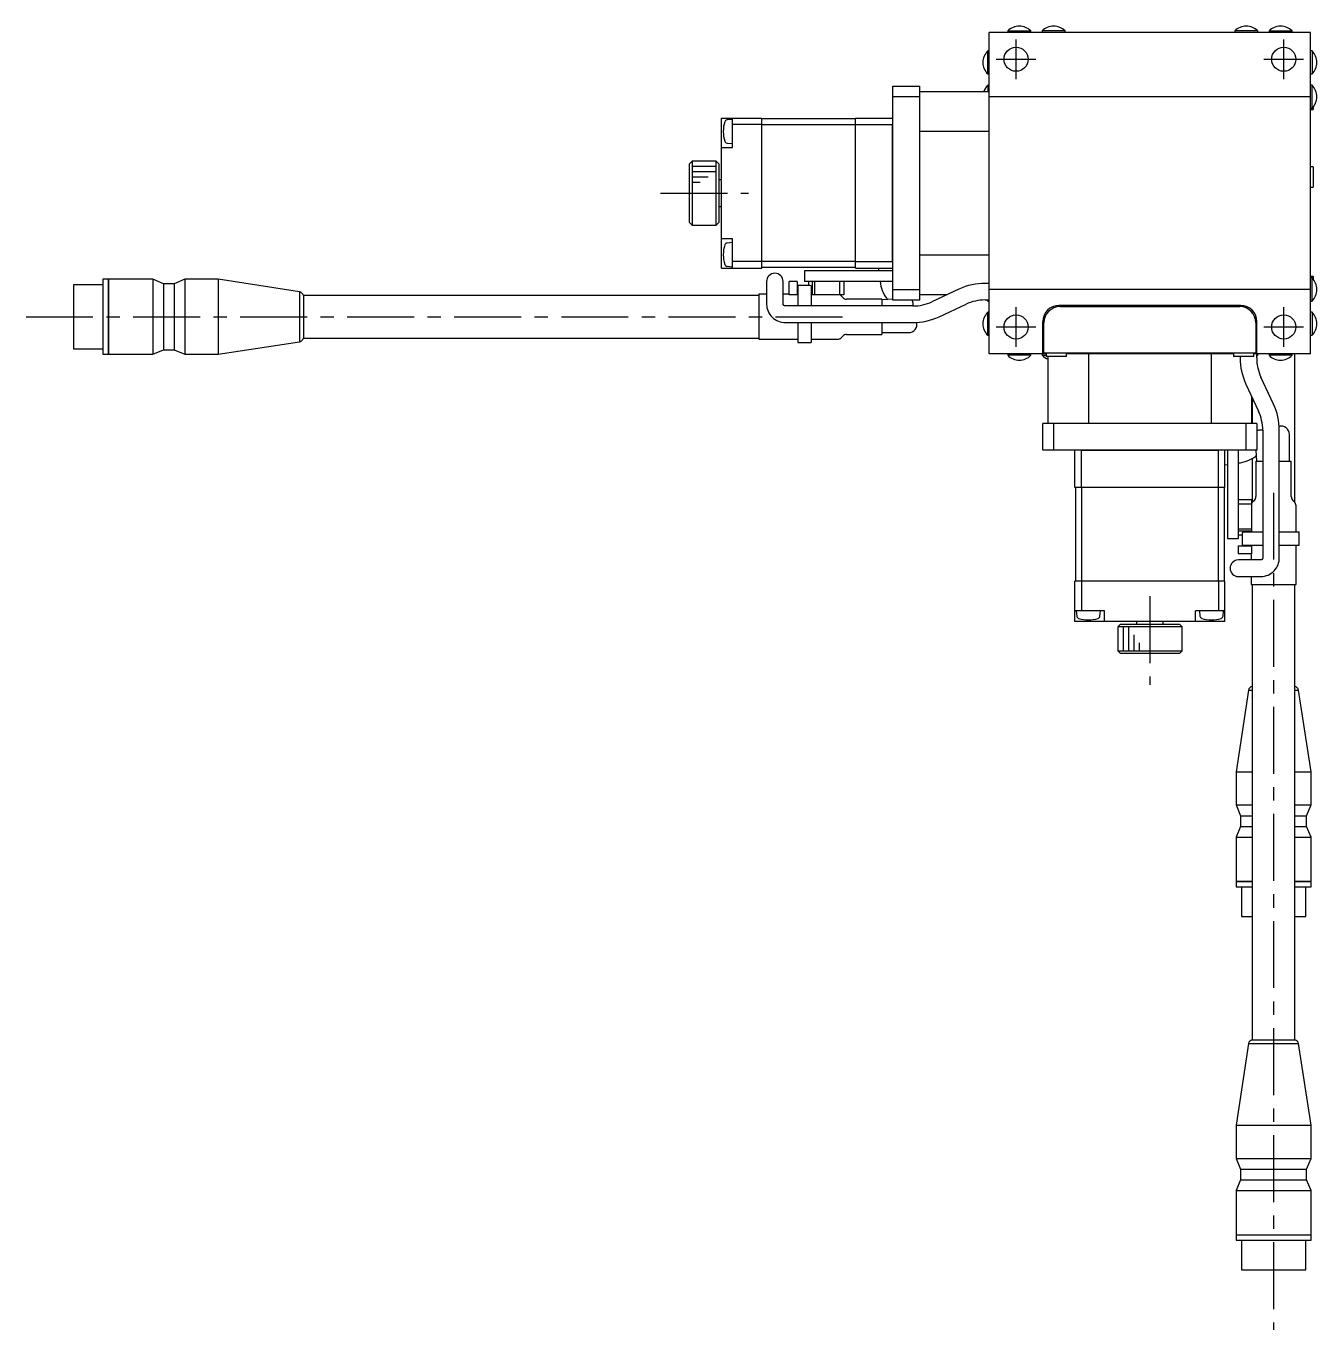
# Model space of a CAD drawing. Extents: x -597 to 414, y 17 to 745.
# Drawn here: x -351.3 to -110.2, y 23.7 to 267.3 of the extents above; entities that cross this region are included whole.
import ezdxf

# ---------------------------------------------------------------- set-up
doc = ezdxf.new("R2010")
doc.units = 0
doc.header["$LTSCALE"] = 10
doc.linetypes.add('CENTER', pattern=[2, 1.25, -0.25, 0.25, -0.25])
doc.layers.add('1', color=7, linetype='CONTINUOUS')

msp = doc.modelspace()

# ---------------------------------------------------------------- linework, layer by layer
at = {"layer": '1', "color": 7, "linetype": 'CONTINUOUS'}
for p, q in [((-111.368185, 266.064771), (-171.368185, 266.064771)), ((-171.368185, 206.064771), (-171.368185, 266.064771)), ((-167.918185, 266.357019), (-163.618185, 266.357019)), ((-167.918185, 266.357019), (-167.918185, 266.064771)), ((-163.618185, 266.064771), (-163.618185, 266.357019)), ((-157.218185, 266.357019), (-161.518185, 266.357019)), ((-161.518185, 266.357019), (-161.518185, 266.064771)), ((-157.218185, 266.064771), (-157.218185, 266.357019)), ((-121.218185, 266.357019), (-125.518185, 266.357019)), ((-125.518185, 266.357019), (-125.518185, 266.064771)), ((-121.218185, 266.064771), (-121.218185, 266.357019)), ((-119.118185, 266.357019), (-114.818185, 266.357019)), ((-119.118185, 266.357019), (-119.118185, 266.064771)), ((-114.818185, 266.064771), (-114.818185, 266.357019)), ((-111.368185, 206.064771), (-111.368185, 266.064771)), ((-171.660432, 258.314771), (-171.660432, 262.614771)), ((-171.368185, 262.614771), (-171.660432, 262.614771)), ((-111.075937, 262.614771), (-111.368185, 262.614771)), ((-111.075937, 262.614771), (-111.075937, 258.314771)), ((-171.660432, 258.314771), (-171.368185, 258.314771)), ((-111.368185, 258.314771), (-111.075937, 258.314771)), ((-189.368185, 256.064771), (-184.368185, 256.064771)), ((-189.368185, 216.064771), (-189.368185, 256.064771)), ((-184.368185, 216.064771), (-184.368185, 256.064771)), ((-171.660432, 256.214771), (-171.660432, 255.064771)), ((-171.368185, 256.214771), (-171.660432, 256.214771)), ((-111.075937, 256.214771), (-111.368185, 256.214771)), ((-111.075937, 251.914771), (-111.075937, 256.214771)), ((-184.368185, 254.064771), (-189.368185, 254.064771)), ((-184.368185, 255.064771), (-171.368185, 255.064771)), ((-111.368185, 254.064771), (-171.368185, 254.064771)), ((-111.368185, 251.914771), (-111.075937, 251.914771)), ((-111.368185, 251.664771), (-110.868185, 251.664771)), ((-110.868185, 252.138635), (-110.868185, 251.664771)), ((-221.368185, 222.064771), (-221.368185, 250.064771)), ((-221.368185, 250.064771), (-213.868185, 250.064771)), ((-219.368185, 249.814771), (-220.353464, 249.72857)), ((-219.368185, 244.564771), (-219.368185, 250.064771)), ((-213.868185, 248.864771), (-219.368185, 248.864771)), ((-213.868185, 222.064771), (-213.868185, 250.064771)), ((-196.368185, 249.964771), (-213.868185, 249.964771)), ((-196.368185, 248.82335), (-213.868185, 248.82335)), ((-196.368185, 250.064771), (-189.368185, 250.064771)), ((-196.368185, 222.064771), (-196.368185, 250.064771)), ((-196.368185, 248.864771), (-189.468185, 248.864771)), ((-189.468185, 248.864771), (-189.368185, 248.964771)), ((-189.468185, 223.264771), (-189.468185, 248.864771)), ((-171.368185, 247.564771), (-184.368185, 247.564771)), ((-221.368185, 244.564771), (-219.368185, 244.564771)), ((-220.353464, 245.400972), (-219.368185, 245.314771)), ((-226.868185, 242.064771), (-227.368185, 241.564771)), ((-227.368185, 230.564771), (-227.368185, 241.564771)), ((-226.868185, 242.064771), (-226.868185, 230.064771)), ((-222.368185, 242.064771), (-226.868185, 242.064771)), ((-222.368185, 230.064771), (-222.368185, 242.064771)), ((-221.868185, 241.564771), (-222.368185, 242.064771)), ((-221.868185, 241.564771), (-221.868185, 230.564771)), ((-110.868185, 240.964771), (-111.368185, 240.964771)), ((-110.868185, 240.964771), (-110.868185, 237.164771)), ((-221.368185, 238.564771), (-221.868185, 238.564771)), ((-111.368185, 237.164771), (-110.868185, 237.164771)), ((-221.868185, 233.564771), (-221.368185, 233.564771)), ((-227.368185, 230.564771), (-226.868185, 230.064771)), ((-226.868185, 230.064771), (-222.368185, 230.064771)), ((-222.368185, 230.064771), (-221.868185, 230.564771)), ((-221.368185, 227.564771), (-219.368185, 227.564771)), ((-219.368185, 226.814771), (-220.353464, 226.72857)), ((-219.368185, 222.064771), (-219.368185, 227.564771)), ((-184.368185, 224.564771), (-171.368185, 224.564771)), ((-221.368185, 222.064771), (-213.868185, 222.064771)), ((-220.353464, 222.400972), (-219.368185, 222.314771)), ((-213.868185, 223.264771), (-219.368185, 223.264771)), ((-196.368185, 223.306193), (-213.868185, 223.306193)), ((-196.368185, 222.164771), (-213.868185, 222.164771)), ((-196.368185, 223.264771), (-189.468185, 223.264771)), ((-196.368185, 222.064771), (-189.368185, 222.064771)), ((-192.098975, 222.064706), (-192.049185, 221.564577)), ((-189.368185, 223.164771), (-189.468185, 223.264771)), ((-336.953972, 219.96477), (-336.953972, 205.964772)), ((-335.95397, 219.96477), (-336.953972, 219.96477)), ((-335.95397, 219.96477), (-335.95397, 205.964772)), ((-335.90397, 219.96477), (-335.95397, 219.91477)), ((-335.90397, 219.96477), (-335.90397, 205.964772)), ((-327.64697, 219.96477), (-335.90397, 219.96477)), ((-327.64697, 219.96477), (-327.64697, 205.964772)), ((-325.64697, 219.114771), (-327.64697, 219.96477)), ((-321.64697, 219.96477), (-323.64697, 219.114771)), ((-321.64697, 219.96477), (-321.64697, 205.964772)), ((-315.453971, 219.96477), (-321.64697, 219.96477)), ((-315.453971, 219.96477), (-315.453971, 205.964772)), ((-300.219988, 217.649097), (-315.453971, 219.96477)), ((-212.981262, 219.546591), (-212.981262, 215.317974)), ((-209.881262, 215.317974), (-209.881262, 219.546591)), ((-208.768185, 217.064771), (-208.768185, 219.564771)), ((-207.268185, 219.564771), (-208.768185, 219.564771)), ((-207.268185, 219.564771), (-207.268185, 217.064771)), ((-205.868185, 221.564771), (-205.868185, 219.564771)), ((-189.368185, 221.564771), (-205.868185, 221.564771)), ((-189.368185, 219.564771), (-205.868185, 219.564771)), ((-205.168185, 219.564771), (-205.168185, 218.834771)), ((-204.468185, 219.564771), (-204.468185, 217.064771)), ((-204.052863, 219.564771), (-204.052863, 217.064771)), ((-199.38543, 219.564771), (-199.38543, 217.064771)), ((-198.568185, 219.564771), (-198.568185, 217.064771)), ((-171.368185, 219.214771), (-172.151238, 219.214771)), ((-110.868185, 220.464771), (-111.368185, 220.464771)), ((-111.075937, 220.214771), (-111.368185, 220.214771)), ((-111.075937, 215.914771), (-111.075937, 220.214771)), ((-110.868185, 220.464771), (-110.868185, 219.990907)), ((-342.453973, 218.964769), (-342.453973, 206.964773)), ((-336.953972, 218.964769), (-342.453973, 218.964769)), ((-325.64697, 219.114771), (-325.64697, 206.814771)), ((-323.64697, 219.114771), (-325.64697, 219.114771)), ((-323.64697, 219.114771), (-323.64697, 206.814771)), ((-300.219988, 217.649097), (-300.219988, 208.280446)), ((-299.496315, 216.964771), (-299.496315, 208.964771)), ((-214.453971, 216.964771), (-299.496315, 216.964771)), ((-214.453971, 217.164771), (-214.453971, 208.764771)), ((-212.981262, 217.164771), (-214.453971, 217.164771)), ((-208.768185, 217.164771), (-209.881262, 217.164771)), ((-207.118185, 217.064771), (-208.768185, 217.064771)), ((-207.268185, 218.334771), (-207.118185, 218.334771)), ((-207.118185, 217.134771), (-207.268185, 217.134771)), ((-204.923309, 218.834771), (-207.118185, 218.834771)), ((-207.118185, 218.834771), (-207.118185, 214.988589)), ((-204.618185, 218.719496), (-204.923309, 218.834771)), ((-204.618185, 218.719496), (-204.618185, 214.988589)), ((-204.468185, 217.134771), (-204.618185, 217.134771)), ((-198.568185, 217.064771), (-204.618185, 217.064771)), ((-198.746864, 216.557664), (-199.061078, 216.871878)), ((-189.368185, 218.064771), (-184.368185, 218.064771)), ((-179.322501, 217.064771), (-184.368185, 217.064771)), ((-177.032479, 218.132626), (-182.077085, 215.780288)), ((-111.368185, 218.064771), (-171.368185, 218.064771)), ((-209.879854, 215.293306), (-209.881262, 215.317974)), ((-209.875724, 215.269074), (-209.879854, 215.293306)), ((-209.869838, 215.247792), (-209.875724, 215.269074)), ((-209.862678, 215.228561), (-209.869838, 215.247792)), ((-209.854499, 215.210847), (-209.862678, 215.228561)), ((-209.845457, 215.194329), (-209.854499, 215.210847)), ((-209.835656, 215.178803), (-209.845457, 215.194329)), ((-209.825176, 215.164139), (-209.835656, 215.178803)), ((-209.814081, 215.150248), (-209.825176, 215.164139)), ((-209.802425, 215.137067), (-209.814081, 215.150248)), ((-209.790251, 215.124551), (-209.802425, 215.137067)), ((-209.777602, 215.112668), (-209.790251, 215.124551)), ((-209.764513, 215.101391), (-209.777602, 215.112668)), ((-209.751016, 215.090702), (-209.764513, 215.101391)), ((-209.737142, 215.080585), (-209.751016, 215.090702)), ((-209.722918, 215.071028), (-209.737142, 215.080585)), ((-209.708369, 215.06202), (-209.722918, 215.071028)), ((-209.693519, 215.053553), (-209.708369, 215.06202)), ((-209.678391, 215.045622), (-209.693519, 215.053553)), ((-209.663005, 215.038219), (-209.678391, 215.045622)), ((-209.647381, 215.03134), (-209.663005, 215.038219)), ((-209.631539, 215.024981), (-209.647381, 215.03134)), ((-209.615495, 215.01914), (-209.631539, 215.024981)), ((-209.599268, 215.013813), (-209.615495, 215.01914)), ((-209.582874, 215.008999), (-209.599268, 215.013813)), ((-209.56633, 215.004695), (-209.582874, 215.008999)), ((-209.549651, 215.000901), (-209.56633, 215.004695)), ((-209.532852, 214.997616), (-209.549651, 215.000901)), ((-209.515949, 214.994839), (-209.532852, 214.997616)), ((-209.498956, 214.992571), (-209.515949, 214.994839)), ((-209.481887, 214.990811), (-209.498956, 214.992571)), ((-209.464758, 214.98956), (-209.481887, 214.990811)), ((-209.447582, 214.988819), (-209.464758, 214.98956)), ((-209.431262, 214.988589), (-209.447582, 214.988819)), ((-185.648209, 214.988589), (-209.431262, 214.988589)), ((-191.453971, 216.264771), (-198.039757, 216.264771)), ((-191.453971, 216.264771), (-191.453971, 214.988589)), ((-189.367416, 216.283181), (-191.453905, 216.14828)), ((-190.51771, 216.343909), (-190.495706, 216.324086)), ((-190.495706, 216.324086), (-190.351632, 216.196266)), ((-184.368185, 216.064771), (-189.368185, 216.064771)), ((-185.731656, 215.988536), (-185.763923, 216.064912)), ((-185.701263, 215.905079), (-185.731656, 215.988536)), ((-185.67516, 215.819679), (-185.701263, 215.905079)), ((-185.653514, 215.732561), (-185.67516, 215.819679)), ((-185.658941, 214.987846), (-185.655387, 215.003257)), ((-185.655387, 215.003257), (-185.637334, 215.09508)), ((-185.636473, 215.643958), (-185.653514, 215.732561)), ((-185.637334, 215.09508), (-185.624483, 215.187289)), ((-185.624172, 215.554108), (-185.636473, 215.643958)), ((-185.624483, 215.187289), (-185.616803, 215.279578)), ((-185.616727, 215.463257), (-185.624172, 215.554108)), ((-185.616803, 215.279578), (-185.614241, 215.371659)), ((-185.614241, 215.371659), (-185.616727, 215.463257)), ((-180.766968, 212.970734), (-175.722362, 215.323072)), ((-172.151238, 216.114771), (-171.368185, 216.114771)), ((-171.660432, 216.114771), (-171.660432, 215.914771)), ((-171.660432, 215.914771), (-171.368185, 215.914771)), ((-124.368185, 215.064771), (-158.368185, 215.064771)), ((-158.168185, 214.864771), (-124.568185, 214.864771)), ((-111.368185, 215.914771), (-111.075937, 215.914771)), ((-209.431262, 211.888589), (-185.648209, 211.888589)), ((-207.118185, 211.888589), (-207.118185, 208.164771)), ((-204.618185, 211.888589), (-204.618185, 208.164771)), ((-191.453971, 211.888589), (-191.453971, 209.664771)), ((-171.660432, 209.514771), (-171.660432, 213.814771)), ((-171.368185, 213.814771), (-171.660432, 213.814771)), ((-161.368185, 206.064771), (-161.368185, 212.064771)), ((-161.168185, 206.164771), (-161.168185, 211.864771)), ((-121.568185, 211.864771), (-121.568185, 206.164771)), ((-121.368185, 206.064771), (-121.368185, 212.064771)), ((-111.075937, 213.814771), (-111.368185, 213.814771)), ((-111.075937, 213.814771), (-111.075937, 209.514771)), ((-198.039757, 209.664771), (-191.453971, 209.664771)), ((-191.453971, 210.009203), (-186.431262, 210.009203)), ((-171.660432, 209.514771), (-171.368185, 209.514771)), ((-111.368185, 209.514771), (-111.075937, 209.514771)), ((-315.453971, 205.964772), (-300.219988, 208.280446)), ((-299.496315, 208.964771), (-214.453971, 208.964771)), ((-214.453971, 208.764771), (-207.118185, 208.764771)), ((-207.118185, 208.164771), (-204.618185, 208.164771)), ((-204.618185, 208.764771), (-199.768185, 208.764771)), ((-199.061078, 209.057664), (-198.746864, 209.371878)), ((-342.453973, 206.964773), (-336.953972, 206.964773)), ((-336.953972, 205.964772), (-335.95397, 205.964772)), ((-335.95397, 206.014772), (-335.90397, 205.964772)), ((-335.90397, 205.964772), (-327.64697, 205.964772)), ((-327.64697, 205.964772), (-325.64697, 206.814771)), ((-325.64697, 206.814771), (-323.64697, 206.814771)), ((-323.64697, 206.814771), (-321.64697, 205.964772)), ((-321.64697, 205.964772), (-315.453971, 205.964772)), ((-160.768185, 206.064771), (-171.368185, 206.064771)), ((-167.918185, 206.064771), (-167.918185, 205.772524)), ((-163.618185, 205.772524), (-167.918185, 205.772524)), ((-163.618185, 205.772524), (-163.618185, 206.064771)), ((-161.518185, 206.064771), (-161.518185, 205.772524)), ((-161.518185, 205.772524), (-160.768185, 205.772524)), ((-161.368185, 206.664771), (-161.168185, 206.664771)), ((-121.568185, 206.164771), (-161.168185, 206.164771)), ((-160.768185, 206.164771), (-160.768185, 205.564771)), ((-156.968185, 205.564771), (-160.768185, 205.564771)), ((-160.368185, 193.064771), (-160.368185, 205.564771)), ((-156.968185, 205.564771), (-156.968185, 206.164771)), ((-125.768185, 206.064771), (-156.968185, 206.064771)), ((-152.868185, 206.064771), (-152.868185, 193.064771)), ((-146.868185, 206.064771), (-146.868185, 206.164771)), ((-135.868185, 206.064771), (-135.868185, 206.164771)), ((-129.868185, 193.064771), (-129.868185, 206.064771)), ((-125.768185, 206.164771), (-125.768185, 205.564771)), ((-121.968185, 205.564771), (-125.768185, 205.564771)), ((-124.518185, 205.564771), (-124.518185, 205.281718)), ((-121.968185, 205.564771), (-121.968185, 206.164771)), ((-111.368185, 206.064771), (-121.968185, 206.064771)), ((-121.568185, 206.664771), (-121.368185, 206.664771)), ((-121.418185, 205.281718), (-121.418185, 206.064771)), ((-121.418185, 205.772524), (-121.218185, 205.772524)), ((-121.218185, 205.772524), (-121.218185, 206.064771)), ((-119.118185, 206.064771), (-119.118185, 205.772524)), ((-114.818185, 205.772524), (-119.118185, 205.772524)), ((-114.818185, 205.772524), (-114.818185, 206.064771)), ((-114.268185, 178.264772), (-114.268185, 206.064771)), ((-123.43604, 200.400477), (-121.083701, 195.355871)), ((-118.274147, 196.665988), (-120.626485, 201.710594)), ((-122.368185, 198.110455), (-122.368185, 193.064771)), ((-122.268185, 197.896005), (-122.268185, 193.064771)), ((-161.368185, 188.064771), (-161.368185, 193.064771)), ((-121.368185, 193.064771), (-161.368185, 193.064771)), ((-159.368185, 193.064771), (-159.368185, 188.064771)), ((-123.368185, 188.064771), (-123.368185, 193.064771)), ((-121.368185, 193.064771), (-121.368185, 188.064771)), ((-121.291949, 191.7013), (-121.368325, 191.669033)), ((-121.208492, 191.731693), (-121.291949, 191.7013)), ((-121.123093, 191.757796), (-121.208492, 191.731693)), ((-121.035975, 191.779442), (-121.123093, 191.757796)), ((-120.947371, 191.796483), (-121.035975, 191.779442)), ((-120.857521, 191.808784), (-120.947371, 191.796483)), ((-120.76667, 191.816229), (-120.857521, 191.808784)), ((-120.675073, 191.818715), (-120.76667, 191.816229)), ((-120.582992, 191.816153), (-120.675073, 191.818715)), ((-120.490702, 191.808473), (-120.582992, 191.816153)), ((-120.398493, 191.795622), (-120.490702, 191.808473)), ((-120.306671, 191.777569), (-120.398493, 191.795622)), ((-120.291768, 191.774135), (-120.306671, 191.777569)), ((-120.292002, 191.784747), (-120.292002, 168.001693)), ((-117.192002, 168.001693), (-117.192002, 191.784747)), ((-115.312617, 185.978985), (-115.312617, 191.001693)), ((-121.368185, 188.064771), (-161.368185, 188.064771)), ((-155.368185, 181.064771), (-155.368185, 188.064771)), ((-154.168185, 187.964771), (-154.268185, 188.064771)), ((-154.168185, 181.064771), (-154.168185, 187.964771)), ((-128.568185, 187.964771), (-154.168185, 187.964771)), ((-128.468185, 188.064771), (-128.568185, 187.964771)), ((-128.568185, 181.064771), (-128.568185, 187.964771)), ((-127.368185, 181.064771), (-127.368185, 188.064771)), ((-126.868185, 188.064771), (-126.868185, 171.564771)), ((-124.868185, 188.064771), (-124.868185, 171.564771)), ((-121.586594, 188.06554), (-121.451694, 185.979051)), ((-127.368119, 185.333981), (-126.86799, 185.383771)), ((-122.268185, 186.441763), (-122.268185, 178.264771)), ((-121.647322, 186.915246), (-121.627499, 186.93725)), ((-121.627499, 186.93725), (-121.499679, 187.081324)), ((-121.568185, 185.978985), (-120.292002, 185.978985)), ((-121.568185, 185.978985), (-121.568185, 179.393198)), ((-117.192002, 185.978985), (-114.968185, 185.978985)), ((-114.968185, 179.393198), (-114.968185, 185.978985)), ((-127.368185, 181.064771), (-155.368185, 181.064771)), ((-155.268185, 181.064771), (-155.268185, 163.564771)), ((-154.126763, 181.064771), (-154.126763, 163.564771)), ((-128.609606, 181.064771), (-128.609606, 163.564771)), ((-127.468185, 181.064771), (-127.468185, 163.564771)), ((-124.868185, 178.864771), (-122.368185, 178.864771)), ((-124.868185, 178.047526), (-122.368185, 178.047526)), ((-122.368185, 178.864771), (-122.368185, 172.814771)), ((-121.861078, 178.686092), (-122.175291, 178.371878)), ((-114.361078, 178.371878), (-114.675291, 178.686092)), ((-114.068185, 172.814771), (-114.068185, 177.664771)), ((-124.868185, 173.380093), (-122.368185, 173.380093)), ((-124.868185, 172.964771), (-122.368185, 172.964771)), ((-122.438185, 172.964771), (-122.438185, 172.814771)), ((-126.868185, 171.564771), (-124.868185, 171.564771)), ((-124.868185, 172.264771), (-124.138185, 172.264771)), ((-124.022909, 172.814771), (-124.138185, 172.509647)), ((-124.138185, 172.509647), (-124.138185, 170.314771)), ((-124.022909, 172.814771), (-120.292002, 172.814771)), ((-117.192002, 172.814771), (-113.468185, 172.814771)), ((-113.468185, 170.314771), (-113.468185, 172.814771)), ((-124.868185, 170.164771), (-122.368185, 170.164771)), ((-124.868185, 170.164771), (-124.868185, 168.664771)), ((-122.368185, 168.664771), (-124.868185, 168.664771)), ((-124.138185, 170.314771), (-120.292002, 170.314771)), ((-123.638185, 170.164771), (-123.638185, 170.314771)), ((-122.468185, 168.664771), (-122.468185, 167.551693)), ((-122.438185, 170.314771), (-122.438185, 170.164771)), ((-122.368185, 170.314771), (-122.368185, 168.664771)), ((-117.192002, 170.314771), (-113.468185, 170.314771)), ((-114.068185, 162.978985), (-114.068185, 170.314771)), ((-120.621387, 167.551693), (-124.850004, 167.551693)), ((-120.596719, 167.553102), (-120.621387, 167.551693)), ((-120.572487, 167.557232), (-120.596719, 167.553102)), ((-120.551205, 167.563118), (-120.572487, 167.557232)), ((-120.531974, 167.570278), (-120.551205, 167.563118)), ((-120.514261, 167.578456), (-120.531974, 167.570278)), ((-120.497742, 167.587499), (-120.514261, 167.578456)), ((-120.482216, 167.5973), (-120.497742, 167.587499)), ((-120.467552, 167.60778), (-120.482216, 167.5973)), ((-120.453661, 167.618874), (-120.467552, 167.60778)), ((-120.44048, 167.630531), (-120.453661, 167.618874)), ((-120.427964, 167.642704), (-120.44048, 167.630531)), ((-120.416081, 167.655354), (-120.427964, 167.642704)), ((-120.404805, 167.668443), (-120.416081, 167.655354)), ((-120.394116, 167.68194), (-120.404805, 167.668443)), ((-120.383999, 167.695814), (-120.394116, 167.68194)), ((-120.374441, 167.710038), (-120.383999, 167.695814)), ((-120.365433, 167.724587), (-120.374441, 167.710038)), ((-120.356967, 167.739437), (-120.365433, 167.724587)), ((-120.349035, 167.754565), (-120.356967, 167.739437)), ((-120.341632, 167.769951), (-120.349035, 167.754565)), ((-120.334753, 167.785575), (-120.341632, 167.769951)), ((-120.328395, 167.801417), (-120.334753, 167.785575)), ((-120.322553, 167.817461), (-120.328395, 167.801417)), ((-120.317226, 167.833688), (-120.322553, 167.817461)), ((-120.312412, 167.850082), (-120.317226, 167.833688)), ((-120.308108, 167.866626), (-120.312412, 167.850082)), ((-120.304314, 167.883305), (-120.308108, 167.866626)), ((-120.301029, 167.900104), (-120.304314, 167.883305)), ((-120.298252, 167.917007), (-120.301029, 167.900104)), ((-120.295984, 167.934), (-120.298252, 167.917007)), ((-120.294224, 167.951069), (-120.295984, 167.934)), ((-120.292973, 167.968198), (-120.294224, 167.951069)), ((-120.292232, 167.985374), (-120.292973, 167.968198)), ((-120.292002, 168.001693), (-120.292232, 167.985374)), ((-155.368185, 156.064771), (-155.368185, 163.564771)), ((-127.368185, 163.564771), (-155.368185, 163.564771)), ((-154.168185, 163.564771), (-154.168185, 158.064771)), ((-128.568185, 163.564771), (-128.568185, 158.064771)), ((-127.368185, 156.064771), (-127.368185, 163.564771)), ((-124.850004, 164.451693), (-120.621387, 164.451693)), ((-122.468185, 164.451693), (-122.468185, 162.978985)), ((-122.468185, 162.978985), (-114.068185, 162.978985)), ((-122.268185, 162.978985), (-122.268185, 77.936641)), ((-114.268185, 77.936641), (-114.268185, 162.978985)), ((-149.868185, 158.064771), (-155.368185, 158.064771)), ((-127.368185, 156.064771), (-155.368185, 156.064771)), ((-155.118185, 158.064771), (-155.031984, 157.079492)), ((-150.704385, 157.079492), (-150.618185, 158.064771)), ((-149.868185, 156.064771), (-149.868185, 158.064771)), ((-143.868185, 156.064771), (-143.868185, 155.564771)), ((-138.868185, 155.564771), (-138.868185, 156.064771)), ((-132.868185, 156.064771), (-132.868185, 158.064771)), ((-127.368185, 158.064771), (-132.868185, 158.064771)), ((-132.118185, 158.064771), (-132.031984, 157.079492)), ((-127.704385, 157.079492), (-127.618185, 158.064771)), ((-146.868185, 155.564771), (-147.368185, 155.064771)), ((-135.368185, 155.064771), (-147.368185, 155.064771)), ((-147.368185, 155.064771), (-147.368185, 150.564771)), ((-146.868185, 155.564771), (-135.868185, 155.564771)), ((-135.368185, 155.064771), (-135.868185, 155.564771)), ((-135.368185, 150.564771), (-135.368185, 155.064771)), ((-147.368185, 150.564771), (-135.368185, 150.564771)), ((-147.368185, 150.564771), (-146.868185, 150.064771)), ((-135.868185, 150.064771), (-146.868185, 150.064771)), ((-135.868185, 150.064771), (-135.368185, 150.564771)), ((-122.952511, 143.212968), (-125.268184, 127.978985)), ((-122.952511, 143.212968), (-122.268185, 143.212968)), ((-114.268185, 143.212968), (-113.58386, 143.212968)), ((-111.268186, 127.978985), (-113.58386, 143.212968)), ((-125.268184, 127.978985), (-122.268185, 127.978985)), ((-125.268184, 127.978985), (-125.268184, 121.785986)), ((-114.268185, 127.978985), (-111.268186, 127.978985)), ((-111.268186, 121.785986), (-111.268186, 127.978985)), ((-125.268184, 121.785986), (-122.268185, 121.785986)), ((-125.268184, 121.785986), (-124.418185, 119.785986)), ((-114.268185, 121.785986), (-111.268186, 121.785986)), ((-112.118185, 119.785986), (-111.268186, 121.785986)), ((-124.418185, 119.785986), (-122.268185, 119.785986)), ((-124.418185, 119.785986), (-124.418185, 117.785986)), ((-114.268185, 119.785986), (-112.118185, 119.785986)), ((-112.118185, 117.785986), (-112.118185, 119.785986)), ((-124.418185, 117.785986), (-125.268184, 115.785986)), ((-124.418185, 117.785986), (-122.268185, 117.785986)), ((-114.268185, 117.785986), (-112.118185, 117.785986)), ((-111.268186, 115.785986), (-112.118185, 117.785986)), ((-125.268184, 115.785986), (-122.268185, 115.785986)), ((-125.268184, 115.785986), (-125.268184, 107.528986)), ((-114.268185, 115.785986), (-111.268186, 115.785986)), ((-111.268186, 107.528986), (-111.268186, 115.785986)), ((-125.268184, 107.528986), (-122.268185, 107.528986)), ((-125.268184, 107.528986), (-125.218184, 107.478986)), ((-125.268184, 107.478986), (-122.268185, 107.478986)), ((-125.268184, 107.478986), (-125.268184, 106.478984)), ((-114.268185, 107.528986), (-111.268186, 107.528986)), ((-114.268185, 107.478986), (-111.268186, 107.478986)), ((-111.318186, 107.478986), (-111.268186, 107.528986)), ((-111.268186, 106.478984), (-111.268186, 107.478986)), ((-125.268184, 106.478984), (-122.268185, 106.478984)), ((-124.268183, 106.478984), (-124.268183, 100.978983)), ((-114.268185, 106.478984), (-111.268186, 106.478984)), ((-112.268187, 100.978983), (-112.268187, 106.478984)), ((-124.268183, 100.978983), (-122.268185, 100.978983)), ((-114.268185, 100.978983), (-112.268187, 100.978983)), ((-122.268185, 77.936641), (-114.268185, 77.936641)), ((-122.95251, 77.212968), (-125.268184, 61.978985)), ((-122.95251, 77.212968), (-113.583859, 77.212968)), ((-111.268186, 61.978985), (-113.583859, 77.212968)), ((-125.268184, 61.978985), (-111.268186, 61.978985)), ((-125.268184, 61.978985), (-125.268184, 55.785986)), ((-111.268186, 55.785986), (-111.268186, 61.978985)), ((-125.268184, 55.785986), (-111.268186, 55.785986)), ((-125.268184, 55.785986), (-124.418185, 53.785986)), ((-124.418185, 53.785986), (-112.118185, 53.785986)), ((-124.418185, 53.785986), (-124.418185, 51.785986)), ((-112.118185, 53.785986), (-111.268186, 55.785986)), ((-112.118185, 51.785986), (-112.118185, 53.785986)), ((-124.418185, 51.785986), (-125.268184, 49.785986)), ((-124.418185, 51.785986), (-112.118185, 51.785986)), ((-111.268186, 49.785986), (-112.118185, 51.785986)), ((-125.268184, 49.785986), (-111.268186, 49.785986)), ((-125.268184, 49.785986), (-125.268184, 41.528986)), ((-111.268186, 41.528986), (-111.268186, 49.785986)), ((-125.268184, 41.528986), (-111.268186, 41.528986)), ((-125.268184, 41.528986), (-125.218184, 41.478986)), ((-125.268184, 41.478986), (-111.268186, 41.478986)), ((-125.268184, 41.478986), (-125.268184, 40.478984)), ((-111.318186, 41.478986), (-111.268186, 41.528986)), ((-111.268186, 40.478984), (-111.268186, 41.478986)), ((-125.268184, 40.478984), (-111.268186, 40.478984)), ((-124.268183, 40.478984), (-124.268183, 34.978983)), ((-112.268187, 34.978983), (-112.268187, 40.478984)), ((-124.268183, 34.978983), (-112.268187, 34.978983))]:
    msp.add_line(p, q, dxfattribs=at)
at = {"layer": '1', "color": 4, "linetype": 'CENTER'}
for p, q in [((-166.368185, 257.364771), (-166.368185, 264.764771)), ((-116.368185, 257.364771), (-116.368185, 264.764771)), ((-170.068185, 261.064771), (-162.668185, 261.064771)), ((-120.068185, 261.064771), (-112.668185, 261.064771)), ((-232.768853, 236.064771), (-216.357798, 236.064771)), ((-166.368185, 207.364771), (-166.368185, 214.764771)), ((-116.368185, 207.364771), (-116.368185, 214.764771)), ((-351.311079, 212.964771), (-196.311079, 212.964771)), ((-170.068185, 211.064771), (-162.668185, 211.064771)), ((-120.068185, 211.064771), (-112.668185, 211.064771)), ((-118.268185, 180.106796), (-118.268185, 23.743481)), ((-141.368185, 160.800888), (-141.368185, 144.249568))]:
    msp.add_line(p, q, dxfattribs=at)
at = {"layer": '1', "color": 9, "linetype": 'CONTINUOUS'}
for p, q in [((-222.368185, 241.064771), (-226.868185, 241.064771)), ((-222.368185, 240.064771), (-226.868185, 240.064771)), ((-223.868185, 239.064771), (-226.868185, 239.064771)), ((-225.368185, 238.064771), (-226.868185, 238.064771)), ((-146.368185, 155.064771), (-146.368185, 150.564771)), ((-145.368185, 155.064771), (-145.368185, 150.564771)), ((-144.368185, 153.564771), (-144.368185, 150.564771)), ((-143.368185, 152.064771), (-143.368185, 150.564771))]:
    msp.add_line(p, q, dxfattribs=at)
at = {"layer": '1', "color": 7, "linetype": 'CONTINUOUS'}
for centre in [(-166.368185, 261.064771), (-116.368185, 261.064771), (-166.368185, 211.064771), (-116.368185, 211.064771)]:
    msp.add_circle(centre, 2.25, dxfattribs=at)
for centre, radius, start, end in [((-165.768185, 264.264771), 3, 44.220044, 135.779956), ((-159.368185, 264.264771), 3, 44.220044, 135.779956), ((-123.368185, 264.264771), 3, 44.220044, 135.779956), ((-116.968185, 264.264771), 3, 44.220044, 135.779956), ((-169.568185, 260.464771), 3, 134.220044, 225.779956), ((-113.168185, 260.464771), 3, 314.220044, 45.779956), ((-169.568185, 254.064771), 3, 134.220044, 160.528779), ((-113.168185, 254.064771), 3, 314.220044, 45.779956), ((-215.068185, 247.564771), 6, 162.370845, 197.629155), ((-220.309886, 249.230473), 0.5, 95, 162.370845), ((-220.309886, 245.899069), 0.5, 197.629155, 265), ((-220.309886, 226.230473), 0.5, 95, 162.370845), ((-215.068185, 224.564771), 6, 162.370845, 197.629155), ((-220.309886, 222.899069), 0.5, 197.629155, 265), ((-211.431262, 219.546591), 1.55, 0, 180), ((-185.581015, 220.095225), 6.205629, 184.903834, 216.950044), ((-172.151238, 207.664771), 11.55, 90, 115), ((-113.168185, 218.064771), 3, 314.220044, 45.779956), ((-300.453972, 216.676854), 1.000002, 16.733256, 76.468302), ((-201.868185, 219.634771), 3.3, 213.55731, 218.01228), ((-199.768185, 216.164771), 1, 45, 64.158031), ((-209.491668, 215.37818), 3.490114, 180.988424, 270.991701), ((-198.039757, 217.264771), 1, 225, 270), ((-185.648209, 223.438589), 8.45, 270, 295), ((-172.151238, 207.664771), 8.45, 90, 115), ((-169.568185, 218.064771), 3, 220.541601, 225.779956), ((-158.368185, 212.064771), 3, 90, 180), ((-158.168185, 211.864771), 3, 90, 180), ((-124.568185, 211.864771), 3, 0, 90), ((-124.368185, 212.064771), 3, 0, 90), ((-186.431262, 211.559203), 1.55, 270, 13.135679), ((-185.648209, 223.438589), 11.55, 270, 295), ((-169.568185, 211.664771), 3, 134.220044, 225.779956), ((-113.168185, 211.664771), 3, 314.220044, 45.779956), ((-198.039757, 208.664771), 1, 90, 135), ((-300.453972, 209.252688), 1.000002, 283.531698, 343.266744), ((-199.768185, 209.764771), 1, 270, 315), ((-165.768185, 207.864771), 3, 224.220044, 315.779956), ((-159.368185, 207.864771), 3, 224.220044, 250.528779), ((-112.968185, 205.281718), 11.55, 180, 205), ((-123.368185, 207.864771), 3, 310.541601, 315.779956), ((-112.968185, 205.281718), 8.45, 180, 205), ((-116.968185, 207.864771), 3, 224.220044, 315.779956), ((-128.742002, 191.784747), 8.45, 0, 25), ((-128.742002, 191.784747), 11.55, 0, 25), ((-116.862617, 191.001693), 1.55, 0, 103.135679), ((-125.398638, 191.851941), 6.205629, 274.903834, 306.950044), ((-121.468185, 177.664771), 1, 135, 154.158031), ((-122.568185, 179.393198), 1, 315, 0), ((-113.968185, 179.393198), 1, 180, 225), ((-115.068185, 177.664771), 1, 0, 45), ((-124.938185, 175.564771), 3.3, 303.55731, 308.01228), ((-124.850004, 166.001693), 1.55, 90, 270), ((-120.681593, 167.941288), 3.490114, 270.988424, 0.991701), ((-154.533886, 157.12307), 0.5, 185, 252.370845), ((-152.868185, 162.364771), 6, 252.370845, 287.629155), ((-151.202483, 157.12307), 0.5, 287.629155, 355), ((-131.533886, 157.12307), 0.5, 185, 252.370845), ((-129.868185, 162.364771), 6, 252.370845, 287.629155), ((-128.202483, 157.12307), 0.5, 287.629155, 355), ((-121.980268, 142.978984), 1.000002, 106.733256, 166.468302), ((-114.556102, 142.978984), 1.000002, 13.531698, 73.266744), ((-121.980268, 76.978984), 1.000002, 106.733256, 166.468302), ((-114.556102, 76.978984), 1.000002, 13.531698, 73.266744)]:
    msp.add_arc(centre, radius, start, end, dxfattribs=at)

doc.saveas('drawing.dxf')
